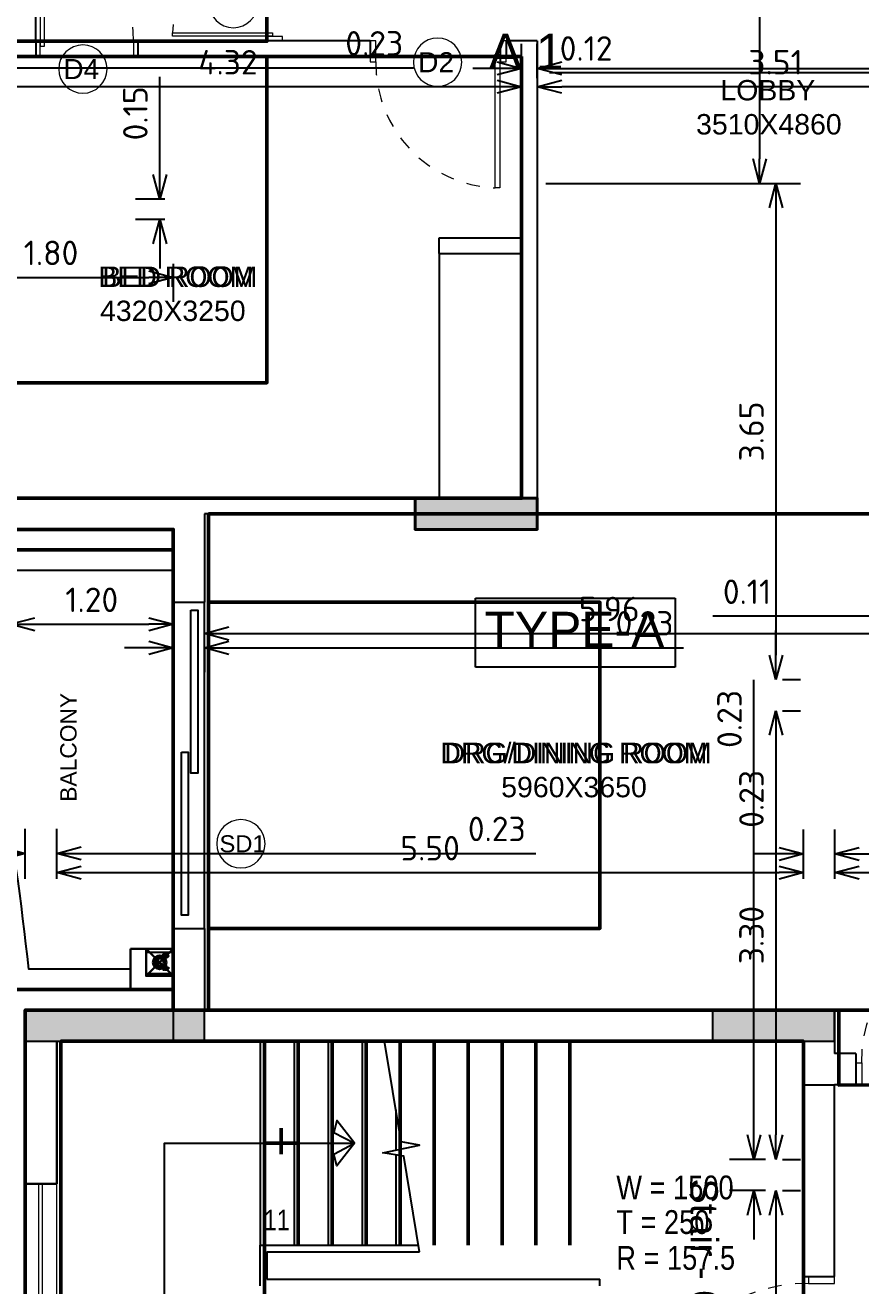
# Model space of a CAD drawing. Header units: inches. Extents: x 0 to 429, y 0 to 146.
# Drawn here: x 188.79 to 194.94, y 114.33 to 123.6 of the extents above; entities that cross this region are included whole.
import ezdxf
from ezdxf.enums import TextEntityAlignment as Align

# ---------------------------------------------------------------- set-up
doc = ezdxf.new("R2010")
doc.units = ezdxf.units.IN
doc.header["$MEASUREMENT"] = 0
doc.linetypes.add('Xr-4BHK-A-B-Ground-Sub$0$HIDDEN', pattern=[0.375, 0.25, -0.125])
doc.layers.get('DEFPOINTS').update_dxf_attribs({"lineweight": 18})
for name, color, linetype, lineweight in [('FLOOR-GROUND', 7, 'Continuous', 50), ('XR-4BHK-A-B-GROUND-SUB$0$CUTOUT', 6, 'Continuous', 30), ('XR-4BHK-A-B-GROUND-SUB$0$DOOR', 34, 'Continuous', 20), ('XR-4BHK-A-B-GROUND-SUB$0$PIPE', 30, 'Continuous', 30), ('XR-4BHK-A-B-GROUND-SUB$0$TOWER-COL', 1, 'Continuous', 40), ('XR-4BHK-A-B-GROUND-SUB$0$TOWER-COL-HATCH', 9, 'Continuous', 5), ('XR-4BHK-A-B-GROUND-SUB$0$WALL', 7, 'Continuous', 30), ('XR-4BHK-A-B-GROUND-SUB$0$WIN', 4, 'Continuous', 9), ('XR-4BHK-A-B-GROUND-SUB$0$WINDOW', 4, 'Continuous', 15)]:
    doc.layers.add(name, color=color, linetype=linetype, lineweight=lineweight)
doc.layers.add('XR-4BHK-A-B-GROUND-SUB$0$ELE', color=4, linetype='Continuous')
doc.layers.add('XR-4BHK-A-B-GROUND-SUB$0$STROM WATER', color=7, linetype='Continuous', lineweight=25, true_color=0x00001a)
doc.styles.add('Sanvi Common', font='isocpeur.ttf')
doc.styles.get("Standard").update_dxf_attribs({"font": 'arial.ttf'})
doc.styles.add('Xr-4BHK-A-B-Ground-Sub$0$$0$DIM', font='arial.ttf', dxfattribs={"height": 4})
doc.styles.add('Xr-4BHK-A-B-Ground-Sub$0$$1$Standard', font='arial.ttf')
doc.styles.add('Xr-4BHK-A-B-Ground-Sub$0$DIM', font='arial.ttf')
doc.styles.add('Xr-4BHK-A-B-Ground-Sub$0$Standard', font='ARIALN.TTF')
doc.dimstyles.new('Sanvi Common', dxfattribs={"dimtxt": 0.18, "dimasz": 0.18, "dimexe": 0.18, "dimexo": 0.0625, "dimgap": 0.09, "dimtad": 1, "dimzin": 0, "dimdsep": 46, "dimtxsty": 'Sanvi Common', "dimblk": 'OPEN30', "dimcen": 0.09, "dimclrd": 68, "dimclre": 68, "dimclrt": 40, "dimadec": 0, "dimazin": 0, "dimtfac": 1, "dimtofl": 0, "dimtmove": 0, "dimatfit": 3, "dimldrblk": 'OPEN30', "dimfxl": 1, "dimtolj": 1, "dimtzin": 0, "dimarcsym": 0})

# ---------------------------------------------------------------- blocks, each defined once
blk = doc.blocks.new('Xr-4BHK-A-B-Ground-Sub$0$d-750')
at = {"layer": 'XR-4BHK-A-B-GROUND-SUB$0$DOOR'}
for p, q in [((0, 718.7), (0, 750)), ((0, 750), (115, 750)), ((115, 750), (115, 718.7)), ((115, 718.7), (0, 718.7)), ((0, 0), (0, 31.2)), ((0, 31.2), (115, 31.2)), ((115, 31.2), (115, 0)), ((115, 0), (0, 0))]:
    blk.add_line(p, q, dxfattribs=at)
blk.add_lwpolyline([(73.9, 34.2), (811.3, 34.2), (811.3, 59.2), (73.9, 59.2)], close=True, dxfattribs=at)
at = {"layer": 'XR-4BHK-A-B-GROUND-SUB$0$DOOR', "color": 8, "linetype": 'Xr-4BHK-A-B-Ground-Sub$0$HIDDEN', "extrusion": (0, 0, -1)}
blk.add_ellipse((125, 31.2), major_axis=(218.4, 652.1), ratio=0.99874, start_param=-0.33813, end_param=1.207251, dxfattribs=at)
blk = doc.blocks.new('Xr-4BHK-A-B-Ground-Sub$0$RWP')
at = {"layer": 'XR-4BHK-A-B-GROUND-SUB$0$CUTOUT'}
for p, q in [((0, 200), (200, 0)), ((200, 200), (0, 0))]:
    blk.add_line(p, q, dxfattribs=at)
blk.add_lwpolyline([(0, 0), (200, 0), (200, 200), (0, 200)], close=True, dxfattribs=at)
at = {"layer": 'XR-4BHK-A-B-GROUND-SUB$0$ELE'}
for p, q in [((0, 200), (0, 0)), ((25, 200), (25, 0))]:
    blk.add_line(p, q, dxfattribs=at)
at = {"layer": 'XR-4BHK-A-B-GROUND-SUB$0$PIPE'}
blk.add_circle((100, 100), 50, dxfattribs=at)
at = {"layer": 'XR-4BHK-A-B-GROUND-SUB$0$WALL'}
for p, q in [((0, 315), (300.3, 315)), ((0, 200), (0, 315)), ((300.3, 0), (300.3, 315)), ((0, 200), (185.3, 200)), ((185.3, 0), (185.3, 200))]:
    blk.add_line(p, q, dxfattribs=at)
blk = doc.blocks.new('Xr-4BHK-A-B-Ground-Sub$0$core typ')
at = {"layer": 'XR-4BHK-A-B-GROUND-SUB$0$WALL'}
for p, q in [((-16167.5, 8800.2), (-16167.5, 7750.3)), ((-16167.5, 7750.3), (-16399.6, 7750.3))]:
    blk.add_line(p, q, dxfattribs=at)
at = {"layer": 'XR-4BHK-A-B-GROUND-SUB$0$WIN'}
for p, q in [((-16302.5, 7750.3), (-16302.5, 6550.3)), ((-16272.5, 6550.3), (-16272.5, 7750.3))]:
    blk.add_line(p, q, dxfattribs=at)
at = {"layer": 'XR-4BHK-A-B-GROUND-SUB$0$WINDOW'}
blk.add_line((-16167.5, 6550.3), (-16167.5, 7750.3), dxfattribs=at)
blk = doc.blocks.new('Xr-4BHK-A-B-Ground-Sub$0$REV.CO.')
at = {"layer": 'XR-4BHK-A-B-GROUND-SUB$0$TOWER-COL-HATCH'}
blk.add_hatch(color=256, dxfattribs=at).paths.add_polyline_path([(452291.1, 9980.2), (451391.1, 9980.2), (451391.1, 9750.2), (452291.1, 9750.2)])
at = {"layer": 'XR-4BHK-A-B-GROUND-SUB$0$TOWER-COL'}
blk.add_lwpolyline([(451391.1, 9980.2), (451391.1, 9750.2), (452291.1, 9750.2), (452291.1, 9980.2)], close=True, dxfattribs=at)
blk = doc.blocks.new('Xr-4BHK-A-B-Ground-Sub$0$$0$DOOR NO')
at = {"lineweight": 0}
blk.add_circle((0, 0), 10, dxfattribs=at)
at = {"style": 'Xr-4BHK-A-B-Ground-Sub$0$$0$DIM'}
blk.add_attdef('X1', text='', height=9, dxfattribs=at).set_placement((0, 0), align=Align.MIDDLE_CENTER)
blk = doc.blocks.new('_Open30')
at = {"color": 0, "linetype": 'ByBlock', "lineweight": -2}
for p, q in [((-1, 0.268), (0, 0)), ((0, 0), (-1, -0.268)), ((0, 0), (-1, 0))]:
    blk.add_line(p, q, dxfattribs=at)
blk = doc.blocks.new('*D121')
at = {"color": 68, "lineweight": -2, "transparency": 16777216}
for p, q in [((194.2415, 127.2967), (194.0178, 127.2967)), ((194.1978, 127.1167), (194.1978, 122.6167)), ((192.6228, 122.4367), (194.3778, 122.4367))]:
    blk.add_line(p, q, dxfattribs=at)
at = {"layer": 'DEFPOINTS', "color": 0, "transparency": 16777216}
for p in [(194.304, 127.2967), (192.5603, 122.4367), (194.1978, 122.4367)]:
    blk.add_point(p, dxfattribs=at)
at = {"color": 68, "lineweight": -2, "transparency": 16777216, "xscale": 0.18, "yscale": 0.18, "zscale": 0.18}
for p, rotation in [((194.1978, 127.2967), 90), ((194.1978, 122.4367), 270)]:
    blk.add_blockref('_Open30', p, dxfattribs=dict(at, rotation=rotation))
at = {"color": 40, "transparency": 16777216, "insert": (194.0178, 124.5781), "char_height": 0.18, "attachment_point": 5, "rotation": 90, "style": 'Sanvi Common'}
blk.add_mtext('\\A1;4.86', dxfattribs=at)
blk = doc.blocks.new('*D122')
at = {"color": 68, "lineweight": -2, "transparency": 16777216}
for p, q in [((192.6228, 122.4367), (194.4975, 122.4367)), ((194.3175, 122.2567), (194.3175, 118.9667)), ((194.3665, 118.7867), (194.4975, 118.7867))]:
    blk.add_line(p, q, dxfattribs=at)
at = {"layer": 'DEFPOINTS', "color": 0, "transparency": 16777216}
for p in [(192.5603, 122.4367), (194.304, 118.7867), (194.3175, 118.7867)]:
    blk.add_point(p, dxfattribs=at)
at = {"color": 68, "lineweight": -2, "transparency": 16777216, "xscale": 0.18, "yscale": 0.18, "zscale": 0.18}
for p, rotation in [((194.3175, 122.4367), 90), ((194.3175, 118.7867), 270)]:
    blk.add_blockref('_Open30', p, dxfattribs=dict(at, rotation=rotation))
at = {"color": 40, "transparency": 16777216, "insert": (194.1375, 120.6117), "char_height": 0.18, "attachment_point": 5, "rotation": 90, "style": 'Sanvi Common'}
blk.add_mtext('\\A1;3.65', dxfattribs=at)
blk = doc.blocks.new('*D123')
at = {"color": 68, "lineweight": -2, "transparency": 16777216}
for p, q in [((194.3175, 118.9667), (194.3175, 119.1467)), ((194.3665, 118.7867), (194.4975, 118.7867)), ((194.3665, 118.5567), (194.4975, 118.5567)), ((194.3175, 118.3767), (194.3175, 117.6207))]:
    blk.add_line(p, q, dxfattribs=at)
at = {"layer": 'DEFPOINTS', "color": 0, "transparency": 16777216}
for p in [(194.304, 118.7867), (194.304, 118.5567), (194.3175, 118.5567)]:
    blk.add_point(p, dxfattribs=at)
at = {"color": 68, "lineweight": -2, "transparency": 16777216, "xscale": 0.18, "yscale": 0.18, "zscale": 0.18}
for p, rotation in [((194.3175, 118.7867), 270), ((194.3175, 118.5567), 90)]:
    blk.add_blockref('_Open30', p, dxfattribs=dict(at, rotation=rotation))
at = {"color": 40, "transparency": 16777216, "insert": (194.1375, 117.9087), "char_height": 0.18, "attachment_point": 5, "rotation": 90, "style": 'Sanvi Common'}
blk.add_mtext('\\A1;0.23', dxfattribs=at)
blk = doc.blocks.new('*D124')
at = {"color": 68, "lineweight": -2, "transparency": 16777216}
for p, q in [((194.3665, 118.5567), (194.4975, 118.5567)), ((194.3175, 118.3767), (194.3175, 115.4365)), ((194.3665, 115.2565), (194.4975, 115.2565))]:
    blk.add_line(p, q, dxfattribs=at)
at = {"layer": 'DEFPOINTS', "color": 0, "transparency": 16777216}
for p in [(194.304, 118.5567), (194.304, 115.2565), (194.3175, 115.2565)]:
    blk.add_point(p, dxfattribs=at)
at = {"color": 68, "lineweight": -2, "transparency": 16777216, "xscale": 0.18, "yscale": 0.18, "zscale": 0.18}
for p, rotation in [((194.3175, 118.5567), 90), ((194.3175, 115.2565), 270)]:
    blk.add_blockref('_Open30', p, dxfattribs=dict(at, rotation=rotation))
at = {"color": 40, "transparency": 16777216, "insert": (194.1375, 116.9066), "char_height": 0.18, "attachment_point": 5, "rotation": 90, "style": 'Sanvi Common'}
blk.add_mtext('\\A1;3.30', dxfattribs=at)
blk = doc.blocks.new('*D125')
at = {"color": 68, "lineweight": -2, "transparency": 16777216}
for p, q in [((194.1555, 115.4365), (194.1555, 118.7845)), ((194.2415, 115.2565), (193.9755, 115.2565)), ((194.2415, 115.0265), (193.9755, 115.0265)), ((194.1555, 114.8465), (194.1555, 114.6665))]:
    blk.add_line(p, q, dxfattribs=at)
at = {"layer": 'DEFPOINTS', "color": 0, "transparency": 16777216}
for p in [(194.304, 115.2565), (194.1555, 115.0265), (194.304, 115.0265)]:
    blk.add_point(p, dxfattribs=at)
at = {"color": 68, "lineweight": -2, "transparency": 16777216, "xscale": 0.18, "yscale": 0.18, "zscale": 0.18}
for p, rotation in [((194.1555, 115.2565), 270), ((194.1555, 115.0265), 90)]:
    blk.add_blockref('_Open30', p, dxfattribs=dict(at, rotation=rotation))
at = {"color": 40, "transparency": 16777216, "insert": (193.9755, 118.4965), "char_height": 0.18, "attachment_point": 5, "rotation": 90, "style": 'Sanvi Common'}
blk.add_mtext('\\A1;0.23', dxfattribs=at)
blk = doc.blocks.new('*D126')
at = {"color": 68, "lineweight": -2, "transparency": 16777216}
for p, q in [((194.3665, 115.0265), (194.4975, 115.0265)), ((194.3175, 114.8465), (194.3175, 111.5565)), ((192.6227, 111.3765), (194.4975, 111.3765))]:
    blk.add_line(p, q, dxfattribs=at)
at = {"layer": 'DEFPOINTS', "color": 0, "transparency": 16777216}
for p in [(194.304, 115.0265), (192.5602, 111.3765), (194.3175, 111.3765)]:
    blk.add_point(p, dxfattribs=at)
at = {"color": 68, "lineweight": -2, "transparency": 16777216, "xscale": 0.18, "yscale": 0.18, "zscale": 0.18}
for p, rotation in [((194.3175, 115.0265), 90), ((194.3175, 111.3765), 270)]:
    blk.add_blockref('_Open30', p, dxfattribs=dict(at, rotation=rotation))
at = {"color": 40, "transparency": 16777216, "insert": (194.1375, 113.2015), "char_height": 0.18, "attachment_point": 5, "rotation": 90, "style": 'Sanvi Common'}
blk.add_mtext('\\A1;3.65', dxfattribs=at)
blk = doc.blocks.new('*D140')
at = {"color": 68, "lineweight": -2, "transparency": 16777216}
for p, q in [((188.7903, 117.3208), (188.7903, 117.6876)), ((189.0223, 117.3208), (189.0223, 117.6876)), ((188.6103, 117.5076), (188.4303, 117.5076)), ((189.2023, 117.5076), (192.5503, 117.5076))]:
    blk.add_line(p, q, dxfattribs=at)
at = {"layer": 'DEFPOINTS', "color": 0, "transparency": 16777216}
for p in [(189.0223, 117.5076), (188.7903, 117.2583), (189.0223, 117.2583)]:
    blk.add_point(p, dxfattribs=at)
at = {"color": 68, "lineweight": -2, "transparency": 16777216, "xscale": 0.18, "yscale": 0.18, "zscale": 0.18}
blk.add_blockref('_Open30', (188.7903, 117.5076), dxfattribs=at)
at = {"color": 68, "lineweight": -2, "transparency": 16777216, "xscale": 0.18, "yscale": 0.18, "zscale": 0.18, "rotation": 180}
blk.add_blockref('_Open30', (189.0223, 117.5076), dxfattribs=at)
at = {"color": 40, "transparency": 16777216, "insert": (192.2623, 117.6876), "char_height": 0.18, "attachment_point": 5, "style": 'Sanvi Common'}
blk.add_mtext('\\A1;0.23', dxfattribs=at)
blk = doc.blocks.new('*D141')
at = {"color": 68, "lineweight": -2, "transparency": 16777216}
for p, q in [((189.0223, 117.3208), (189.0223, 117.5459)), ((194.5203, 117.3208), (194.5203, 117.5459)), ((189.2023, 117.3659), (194.3403, 117.3659))]:
    blk.add_line(p, q, dxfattribs=at)
at = {"layer": 'DEFPOINTS', "color": 0, "transparency": 16777216}
for p in [(194.5203, 117.3659), (189.0223, 117.2583), (194.5203, 117.2583)]:
    blk.add_point(p, dxfattribs=at)
at = {"color": 68, "lineweight": -2, "transparency": 16777216, "xscale": 0.18, "yscale": 0.18, "zscale": 0.18, "rotation": 180}
blk.add_blockref('_Open30', (189.0223, 117.3659), dxfattribs=at)
at = {"color": 68, "lineweight": -2, "transparency": 16777216, "xscale": 0.18, "yscale": 0.18, "zscale": 0.18}
blk.add_blockref('_Open30', (194.5203, 117.3659), dxfattribs=at)
at = {"color": 40, "transparency": 16777216, "insert": (191.7713, 117.5459), "char_height": 0.18, "attachment_point": 5, "style": 'Sanvi Common'}
blk.add_mtext('\\A1;5.50', dxfattribs=at)
blk = doc.blocks.new('*D142')
at = {"color": 68, "lineweight": -2, "transparency": 16777216}
for p, q in [((194.5203, 117.3208), (194.5203, 117.6838)), ((194.7503, 117.3208), (194.7503, 117.6838)), ((194.3403, 117.5038), (194.1603, 117.5038)), ((194.9303, 117.5038), (198.2783, 117.5038))]:
    blk.add_line(p, q, dxfattribs=at)
at = {"layer": 'DEFPOINTS', "color": 0, "transparency": 16777216}
for p in [(194.7503, 117.5038), (194.5203, 117.2583), (194.7503, 117.2583)]:
    blk.add_point(p, dxfattribs=at)
at = {"color": 68, "lineweight": -2, "transparency": 16777216, "xscale": 0.18, "yscale": 0.18, "zscale": 0.18}
blk.add_blockref('_Open30', (194.5203, 117.5038), dxfattribs=at)
at = {"color": 68, "lineweight": -2, "transparency": 16777216, "xscale": 0.18, "yscale": 0.18, "zscale": 0.18, "rotation": 180}
blk.add_blockref('_Open30', (194.7503, 117.5038), dxfattribs=at)
at = {"color": 40, "transparency": 16777216, "insert": (197.9903, 117.6838), "char_height": 0.18, "attachment_point": 5, "style": 'Sanvi Common'}
blk.add_mtext('\\A1;0.23', dxfattribs=at)
blk = doc.blocks.new('*D143')
at = {"color": 68, "lineweight": -2, "transparency": 16777216}
for p, q in [((194.7503, 117.3208), (194.7503, 117.5459)), ((211.9703, 117.2967), (211.9703, 117.5459)), ((194.9303, 117.3659), (211.7903, 117.3659))]:
    blk.add_line(p, q, dxfattribs=at)
at = {"layer": 'DEFPOINTS', "color": 0, "transparency": 16777216}
for p in [(211.9703, 117.3659), (194.7503, 117.2583), (211.9703, 117.2342)]:
    blk.add_point(p, dxfattribs=at)
at = {"color": 68, "lineweight": -2, "transparency": 16777216, "xscale": 0.18, "yscale": 0.18, "zscale": 0.18, "rotation": 180}
blk.add_blockref('_Open30', (194.7503, 117.3659), dxfattribs=at)
at = {"color": 68, "lineweight": -2, "transparency": 16777216, "xscale": 0.18, "yscale": 0.18, "zscale": 0.18}
blk.add_blockref('_Open30', (211.9703, 117.3659), dxfattribs=at)
at = {"color": 40, "transparency": 16777216, "insert": (203.3603, 117.5459), "char_height": 0.18, "attachment_point": 5, "style": 'Sanvi Common'}
blk.add_mtext('\\A1;17.22', dxfattribs=at)
blk = doc.blocks.new('*D171')
at = {"color": 68, "lineweight": -2, "transparency": 16777216}
for p, q in [((196.0703, 123.3317), (196.0703, 123.0696)), ((196.1853, 123.3317), (196.1853, 123.0696)), ((195.8903, 123.2496), (192.6503, 123.2496)), ((196.3653, 123.2496), (196.5453, 123.2496))]:
    blk.add_line(p, q, dxfattribs=at)
at = {"layer": 'DEFPOINTS', "color": 0, "transparency": 16777216}
for p in [(196.0703, 123.3942), (196.1853, 123.3942), (196.0703, 123.2496)]:
    blk.add_point(p, dxfattribs=at)
at = {"color": 68, "lineweight": -2, "transparency": 16777216, "xscale": 0.18, "yscale": 0.18, "zscale": 0.18}
blk.add_blockref('_Open30', (196.0703, 123.2496), dxfattribs=at)
at = {"color": 68, "lineweight": -2, "transparency": 16777216, "xscale": 0.18, "yscale": 0.18, "zscale": 0.18, "rotation": 180}
blk.add_blockref('_Open30', (196.1853, 123.2496), dxfattribs=at)
at = {"color": 40, "transparency": 16777216, "insert": (192.9203, 123.4296), "char_height": 0.18, "attachment_point": 5, "style": 'Sanvi Common'}
blk.add_mtext('\\A1;0.12', dxfattribs=at)
blk = doc.blocks.new('*D172')
at = {"color": 68, "lineweight": -2, "transparency": 16777216}
for p, q in [((192.5603, 123.2108), (192.5603, 123.3283)), ((196.0703, 123.3317), (196.0703, 122.9683)), ((195.8903, 123.1483), (192.7403, 123.1483))]:
    blk.add_line(p, q, dxfattribs=at)
at = {"layer": 'DEFPOINTS', "color": 0, "transparency": 16777216}
for p in [(196.0703, 123.3942), (192.5603, 123.1483), (192.5603, 123.1483)]:
    blk.add_point(p, dxfattribs=at)
at = {"color": 68, "lineweight": -2, "transparency": 16777216, "xscale": 0.18, "yscale": 0.18, "zscale": 0.18, "rotation": 180}
blk.add_blockref('_Open30', (192.5603, 123.1483), dxfattribs=at)
at = {"color": 68, "lineweight": -2, "transparency": 16777216, "xscale": 0.18, "yscale": 0.18, "zscale": 0.18}
blk.add_blockref('_Open30', (196.0703, 123.1483), dxfattribs=at)
at = {"color": 40, "transparency": 16777216, "insert": (194.3153, 123.3283), "char_height": 0.18, "attachment_point": 5, "style": 'Sanvi Common'}
blk.add_mtext('\\A1;3.51', dxfattribs=at)
blk = doc.blocks.new('*D173')
at = {"color": 68, "lineweight": -2, "transparency": 16777216}
for p, q in [((192.4453, 123.2108), (192.4453, 123.4629)), ((192.5603, 123.2108), (192.5603, 123.4629)), ((192.2653, 123.2829), (192.0853, 123.2829)), ((192.7403, 123.2829), (195.9803, 123.2829))]:
    blk.add_line(p, q, dxfattribs=at)
at = {"layer": 'DEFPOINTS', "color": 0, "transparency": 16777216}
for p in [(192.4453, 123.2829), (192.4453, 123.1483), (192.5603, 123.1483)]:
    blk.add_point(p, dxfattribs=at)
at = {"color": 68, "lineweight": -2, "transparency": 16777216, "xscale": 0.18, "yscale": 0.18, "zscale": 0.18}
blk.add_blockref('_Open30', (192.4453, 123.2829), dxfattribs=at)
at = {"color": 68, "lineweight": -2, "transparency": 16777216, "xscale": 0.18, "yscale": 0.18, "zscale": 0.18, "rotation": 180}
blk.add_blockref('_Open30', (192.5603, 123.2829), dxfattribs=at)
at = {"color": 40, "transparency": 16777216, "insert": (195.7103, 123.4629), "char_height": 0.18, "attachment_point": 5, "style": 'Sanvi Common'}
blk.add_mtext('\\A1;0.12', dxfattribs=at)
blk = doc.blocks.new('*D174')
at = {"color": 68, "lineweight": -2, "transparency": 16777216}
for p, q in [((188.1203, 123.2065), (188.1203, 123.3283)), ((192.4453, 123.2108), (192.4453, 123.3283)), ((192.2653, 123.1483), (188.3003, 123.1483))]:
    blk.add_line(p, q, dxfattribs=at)
at = {"layer": 'DEFPOINTS', "color": 0, "transparency": 16777216}
for p in [(188.1203, 123.1483), (188.1203, 123.144), (192.4453, 123.1483)]:
    blk.add_point(p, dxfattribs=at)
at = {"color": 68, "lineweight": -2, "transparency": 16777216, "xscale": 0.18, "yscale": 0.18, "zscale": 0.18, "rotation": 180}
blk.add_blockref('_Open30', (188.1203, 123.1483), dxfattribs=at)
at = {"color": 68, "lineweight": -2, "transparency": 16777216, "xscale": 0.18, "yscale": 0.18, "zscale": 0.18}
blk.add_blockref('_Open30', (192.4453, 123.1483), dxfattribs=at)
at = {"color": 40, "transparency": 16777216, "insert": (190.2828, 123.3283), "char_height": 0.18, "attachment_point": 5, "style": 'Sanvi Common'}
blk.add_mtext('\\A1;4.32', dxfattribs=at)
blk = doc.blocks.new('*D175')
at = {"color": 68, "lineweight": -2, "transparency": 16777216}
for p, q in [((187.8903, 123.2065), (187.8903, 123.4674)), ((188.1203, 123.2065), (188.1203, 123.4674)), ((187.7103, 123.2874), (187.5303, 123.2874)), ((188.3003, 123.2874), (191.6483, 123.2874))]:
    blk.add_line(p, q, dxfattribs=at)
at = {"layer": 'DEFPOINTS', "color": 0, "transparency": 16777216}
for p in [(187.8903, 123.2874), (187.8903, 123.144), (188.1203, 123.144)]:
    blk.add_point(p, dxfattribs=at)
at = {"color": 68, "lineweight": -2, "transparency": 16777216, "xscale": 0.18, "yscale": 0.18, "zscale": 0.18}
blk.add_blockref('_Open30', (187.8903, 123.2874), dxfattribs=at)
at = {"color": 68, "lineweight": -2, "transparency": 16777216, "xscale": 0.18, "yscale": 0.18, "zscale": 0.18, "rotation": 180}
blk.add_blockref('_Open30', (188.1203, 123.2874), dxfattribs=at)
at = {"color": 40, "transparency": 16777216, "insert": (191.3603, 123.4674), "char_height": 0.18, "attachment_point": 5, "style": 'Sanvi Common'}
blk.add_mtext('\\A1;0.23', dxfattribs=at)
blk = doc.blocks.new('*D176')
at = {"color": 68, "lineweight": -2, "transparency": 16777216}
for p, q in [((189.7003, 119.0202), (189.5203, 119.0202)), ((189.8803, 119.0242), (189.8803, 118.8402)), ((190.1103, 119.0242), (190.1103, 118.8402)), ((190.2903, 119.0202), (193.6383, 119.0202))]:
    blk.add_line(p, q, dxfattribs=at)
at = {"layer": 'DEFPOINTS', "color": 0, "transparency": 16777216}
for p in [(189.8803, 119.0867), (190.1103, 119.0867), (190.1103, 119.0202)]:
    blk.add_point(p, dxfattribs=at)
at = {"color": 68, "lineweight": -2, "transparency": 16777216, "xscale": 0.18, "yscale": 0.18, "zscale": 0.18}
blk.add_blockref('_Open30', (189.8803, 119.0202), dxfattribs=at)
at = {"color": 68, "lineweight": -2, "transparency": 16777216, "xscale": 0.18, "yscale": 0.18, "zscale": 0.18, "rotation": 180}
blk.add_blockref('_Open30', (190.1103, 119.0202), dxfattribs=at)
at = {"color": 40, "transparency": 16777216, "insert": (193.3503, 119.2002), "char_height": 0.18, "attachment_point": 5, "style": 'Sanvi Common'}
blk.add_mtext('\\A1;0.23', dxfattribs=at)
blk = doc.blocks.new('*D177')
at = {"color": 68, "lineweight": -2, "transparency": 16777216}
for p, q in [((190.1103, 119.1492), (190.1103, 119.3057)), ((196.0703, 119.1882), (196.0703, 119.3057)), ((190.2903, 119.1257), (195.8903, 119.1257))]:
    blk.add_line(p, q, dxfattribs=at)
at = {"layer": 'DEFPOINTS', "color": 0, "transparency": 16777216}
for p in [(190.1103, 119.0867), (196.0703, 119.1257), (196.0703, 119.1257)]:
    blk.add_point(p, dxfattribs=at)
at = {"color": 68, "lineweight": -2, "transparency": 16777216, "xscale": 0.18, "yscale": 0.18, "zscale": 0.18, "rotation": 180}
blk.add_blockref('_Open30', (190.1103, 119.1257), dxfattribs=at)
at = {"color": 68, "lineweight": -2, "transparency": 16777216, "xscale": 0.18, "yscale": 0.18, "zscale": 0.18}
blk.add_blockref('_Open30', (196.0703, 119.1257), dxfattribs=at)
at = {"color": 40, "transparency": 16777216, "insert": (193.0903, 119.3057), "char_height": 0.18, "attachment_point": 5, "style": 'Sanvi Common'}
blk.add_mtext('\\A1;5.96', dxfattribs=at)
blk = doc.blocks.new('*D21')
at = {"color": 68, "lineweight": -2, "transparency": 16777216}
for p, q in [((197.1652, 119.3842), (197.1652, 119.0727)), ((197.2802, 119.3842), (197.2802, 119.0727)), ((196.9852, 119.2527), (193.8532, 119.2527)), ((197.4602, 119.2527), (197.6402, 119.2527))]:
    blk.add_line(p, q, dxfattribs=at)
at = {"layer": 'DEFPOINTS', "color": 0, "transparency": 16777216}
for p in [(197.1652, 119.4467), (197.2802, 119.4467), (197.2802, 119.2527)]:
    blk.add_point(p, dxfattribs=at)
at = {"color": 68, "lineweight": -2, "transparency": 16777216, "xscale": 0.18, "yscale": 0.18, "zscale": 0.18}
blk.add_blockref('_Open30', (197.1652, 119.2527), dxfattribs=at)
at = {"color": 68, "lineweight": -2, "transparency": 16777216, "xscale": 0.18, "yscale": 0.18, "zscale": 0.18, "rotation": 180}
blk.add_blockref('_Open30', (197.2802, 119.2527), dxfattribs=at)
at = {"color": 40, "transparency": 16777216, "insert": (194.1052, 119.4327), "char_height": 0.18, "attachment_point": 5, "style": 'Sanvi Common'}
blk.add_mtext('\\A1;0.11', dxfattribs=at)
blk = doc.blocks.new('*D63')
at = {"color": 68, "lineweight": -2, "transparency": 16777216}
for p, q in [((188.0803, 122.1094), (188.0803, 121.5656)), ((189.8803, 121.8453), (189.8803, 121.5656)), ((188.2603, 121.7456), (189.7003, 121.7456))]:
    blk.add_line(p, q, dxfattribs=at)
at = {"layer": 'DEFPOINTS', "color": 0, "transparency": 16777216}
for p in [(188.0803, 122.1719), (189.8803, 121.9078), (189.8803, 121.7456)]:
    blk.add_point(p, dxfattribs=at)
at = {"color": 68, "lineweight": -2, "transparency": 16777216, "xscale": 0.18, "yscale": 0.18, "zscale": 0.18, "rotation": 180}
blk.add_blockref('_Open30', (188.0803, 121.7456), dxfattribs=at)
at = {"color": 68, "lineweight": -2, "transparency": 16777216, "xscale": 0.18, "yscale": 0.18, "zscale": 0.18}
blk.add_blockref('_Open30', (189.8803, 121.7456), dxfattribs=at)
at = {"color": 40, "transparency": 16777216, "insert": (188.9803, 121.9256), "char_height": 0.18, "attachment_point": 5, "style": 'Sanvi Common'}
blk.add_mtext('\\A1;1.80', dxfattribs=at)
blk = doc.blocks.new('*D64')
at = {"color": 68, "lineweight": -2, "transparency": 16777216}
for p, q in [((189.7812, 122.5019), (189.7812, 123.2219)), ((189.8178, 122.3219), (189.6012, 122.3219)), ((189.8178, 122.1719), (189.6012, 122.1719)), ((189.7812, 121.9919), (189.7812, 121.8119))]:
    blk.add_line(p, q, dxfattribs=at)
at = {"layer": 'DEFPOINTS', "color": 0, "transparency": 16777216}
for p in [(189.7812, 122.3219), (189.8803, 122.3219), (189.8803, 122.1719)]:
    blk.add_point(p, dxfattribs=at)
at = {"color": 68, "lineweight": -2, "transparency": 16777216, "xscale": 0.18, "yscale": 0.18, "zscale": 0.18}
for p, rotation in [((189.7812, 122.3219), 270), ((189.7812, 122.1719), 90)]:
    blk.add_blockref('_Open30', p, dxfattribs=dict(at, rotation=rotation))
at = {"color": 40, "transparency": 16777216, "insert": (189.6012, 122.9519), "char_height": 0.18, "attachment_point": 5, "rotation": 90, "style": 'Sanvi Common'}
blk.add_mtext('\\A1;0.15', dxfattribs=at)
blk = doc.blocks.new('*D65')
at = {"color": 68, "lineweight": -2, "transparency": 16777216}
for p, q in [((188.6801, 118.9994), (188.6801, 119.3733)), ((189.8803, 118.9994), (189.8803, 119.3733)), ((188.8601, 119.1933), (189.7003, 119.1933))]:
    blk.add_line(p, q, dxfattribs=at)
at = {"layer": 'DEFPOINTS', "color": 0, "transparency": 16777216}
for p in [(189.8803, 119.1933), (188.6801, 118.9369), (189.8803, 118.9369)]:
    blk.add_point(p, dxfattribs=at)
at = {"color": 68, "lineweight": -2, "transparency": 16777216, "xscale": 0.18, "yscale": 0.18, "zscale": 0.18, "rotation": 180}
blk.add_blockref('_Open30', (188.6801, 119.1933), dxfattribs=at)
at = {"color": 68, "lineweight": -2, "transparency": 16777216, "xscale": 0.18, "yscale": 0.18, "zscale": 0.18}
blk.add_blockref('_Open30', (189.8803, 119.1933), dxfattribs=at)
at = {"color": 40, "transparency": 16777216, "insert": (189.2802, 119.3733), "char_height": 0.18, "attachment_point": 5, "style": 'Sanvi Common'}
blk.add_mtext('\\A1;1.20', dxfattribs=at)
blk = doc.blocks.new('Xr-4BHK-A-B-Ground-Sub$0$CI50')
at = {"ltscale": 100}
for p, q in [((-53.2, 2), (-53.2, 13.5)), ((-48.3, 35), (-48.3, 13.5)), ((-48.3, 2), (-48.3, -2)), ((-40.3, 35), (-40.3, 13.5)), ((-40.3, 2), (-40.3, -2)), ((-35.4, 2), (-35.4, 13.5)), ((35.4, 2), (35.4, 13.5)), ((40.3, 35), (40.3, 13.5)), ((40.3, 2), (40.3, -2)), ((48.3, 35), (48.3, 13.5)), ((48.3, 2), (48.3, -2)), ((53.2, 2), (53.2, 13.5)), ((-53.2, -13.5), (-53.2, -2)), ((-48.3, -13.5), (-48.3, -30.6)), ((-48.3, -14.8), (-48.3, -30.6)), ((-40.3, -30.6), (-48.3, -30.6)), ((-40.3, -13.5), (-40.3, -30.6)), ((-40.3, -14.8), (-40.3, -30.6)), ((-35.4, -13.5), (-35.4, -2)), ((35.4, -13.5), (35.4, -2)), ((40.3, -13.5), (40.3, -30.6)), ((40.3, -14.8), (40.3, -30.6)), ((40.3, -30.6), (48.3, -30.6)), ((48.3, -13.5), (48.3, -30.6)), ((48.3, -14.8), (48.3, -30.6)), ((53.2, -13.5), (53.2, -2))]:
    blk.add_line(p, q, dxfattribs=at)
for points in [[(-57.9, 2), (-30.9, 2), (-30.9, 13.5), (-57.9, 13.5)], [(57.9, 2), (30.9, 2), (30.9, 13.5), (57.9, 13.5)], [(-57.9, -13.5), (-30.9, -13.5), (-30.9, -2), (-57.9, -2)], [(57.9, -13.5), (30.9, -13.5), (30.9, -2), (57.9, -2)]]:
    blk.add_lwpolyline(points, close=True, dxfattribs=at)
for radius in [35, 25]:
    blk.add_circle((0, 35), radius, dxfattribs=at)
for centre, radius, start, end in [((0, 35), 48.3, 0, 180), ((0, 35), 40.3, 360, 180), ((6.9, 47.5), 14.3, 119.0199, 240.9801), ((-6.9, 22.5), 14.3, 299.0199, 60.9801)]:
    blk.add_arc(centre, radius, start, end, dxfattribs=at)
blk = doc.blocks.new('Xr-4BHK-A-B-Ground-Sub$0$A$C2521575D')
at = {"layer": 'XR-4BHK-A-B-GROUND-SUB$0$STROM WATER', "rotation": 90}
blk.add_blockref('Xr-4BHK-A-B-Ground-Sub$0$CI50', (3092, 18417.6), dxfattribs=at)

msp = doc.modelspace()

# ---------------------------------------------------------------- hatches: boundary and pattern name
for points in [[(188.7903, 116.3554), (188.7903, 116.1254), (190.1103, 116.1254), (190.1103, 116.3554)], [(193.8494, 116.3554), (193.8494, 116.1254), (194.7499, 116.1254), (194.7499, 116.3554)]]:
    msp.add_hatch(color=256).paths.add_polyline_path(points)

# ---------------------------------------------------------------- linework, layer by layer
for p, q in [((188.8698, 123.4856), (188.8698, 124.9807)), ((190.5703, 124.2357), (190.5703, 123.4856)), ((188.8698, 123.4856), (188.7907, 123.4856)), ((189.6198, 123.4856), (188.8698, 123.4856)), ((188.8698, 123.4856), (188.8698, 123.3706)), ((189.6198, 123.4856), (189.6198, 123.3706)), ((191.3303, 123.4856), (189.6198, 123.4856)), ((191.3303, 123.4856), (191.3303, 123.3706)), ((192.3303, 123.4856), (192.3303, 123.3706)), ((192.5603, 123.4856), (192.3303, 123.4856)), ((192.5603, 123.4856), (192.5603, 120.0056)), ((188.8698, 123.3706), (188.7907, 123.3706)), ((191.3303, 123.3706), (189.6198, 123.3706)), ((192.4453, 123.3706), (192.3303, 123.3706)), ((192.4453, 123.3706), (192.4453, 122.0356)), ((191.8393, 121.9206), (191.8393, 122.0356)), ((191.8393, 122.0356), (192.4453, 122.0356)), ((191.8393, 121.9206), (192.4453, 121.9206)), ((191.8393, 121.9206), (191.8393, 120.1206)), ((192.4453, 121.9206), (192.4453, 120.1206)), ((192.4453, 120.1206), (188.1203, 120.1206)), ((190.1103, 120.0057), (190.1103, 119.3556)), ((190.1103, 120.0057), (190.1103, 120.0056)), ((192.5603, 120.0056), (190.1103, 120.0056)), ((189.8803, 119.8906), (187.5103, 119.8906)), ((189.8803, 119.8906), (189.8803, 119.3556)), ((192.1065, 119.3845), (193.5748, 119.3845)), ((192.1065, 118.8785), (192.1065, 119.3845)), ((193.5748, 119.3845), (193.5748, 118.8785)), ((189.8803, 116.9556), (189.8803, 119.3556)), ((189.8803, 119.3556), (190.1103, 119.3556)), ((190.1103, 116.9556), (190.1103, 119.3556)), ((193.5748, 118.8785), (192.1065, 118.8785)), ((189.8803, 116.9556), (189.8803, 116.6204)), ((189.8803, 116.9556), (190.1103, 116.9556)), ((190.1103, 116.9556), (190.1103, 116.3556)), ((189.8803, 116.5054), (189.8803, 116.1256)), ((194.7498, 116.3556), (190.1103, 116.3556)), ((194.7498, 116.3556), (194.7498, 116.0356)), ((194.5198, 116.1256), (189.8803, 116.1256)), ((190.5203, 116.1255), (190.5203, 114.6255)), ((190.7703, 116.1255), (190.7703, 114.6255)), ((191.0203, 116.1255), (191.0203, 114.6255)), ((191.2703, 116.1255), (191.2703, 114.6255)), ((194.5198, 116.1256), (194.5198, 115.8056)), ((194.9053, 116.0356), (194.7498, 116.0356)), ((194.9053, 116.0356), (194.9053, 115.8056)), ((194.5198, 114.3954), (194.5198, 115.8056)), ((194.5198, 115.8056), (194.7498, 115.8056)), ((194.7498, 114.3954), (194.749, 115.8056)), ((194.9053, 115.8056), (194.7498, 115.8056)), ((191.5203, 115.6213), (191.5203, 115.3245)), ((191.5203, 115.2891), (191.5203, 114.6255)), ((190.5203, 114.6255), (191.6863, 114.6255)), ((190.5203, 114.3255), (190.5203, 114.6255)), ((190.5703, 114.5755), (190.5703, 114.3755)), ((190.5703, 114.5755), (191.6946, 114.5755)), ((190.5703, 114.3755), (193.0203, 114.3755)), ((193.0203, 114.3255), (193.0203, 114.3755)), ((194.5198, 114.3954), (194.7498, 114.3954))]:
    msp.add_line(p, q)
for points in [[(189.5653, 116.5056), (188.6801, 116.5056, 0.043981), (188.0803, 119.7406), (189.8803, 119.7406)], [(189.5653, 116.6556), (188.8159, 116.6556, 0.039559), (188.2766, 119.5906), (189.8803, 119.5906)]]:
    msp.add_lwpolyline(points, format="xyb")
for points in [[(190.0103, 119.2979), (190.0603, 119.2979), (190.0603, 118.0979), (190.0103, 118.0979)], [(189.941, 118.252), (189.991, 118.252), (189.991, 117.052), (189.941, 117.052)], [(188.7903, 116.3554), (188.7903, 116.1254), (190.1103, 116.1254), (190.1103, 116.3554)], [(193.8494, 116.3554), (193.8494, 116.1254), (194.7499, 116.1254), (194.7499, 116.3554)]]:
    msp.add_lwpolyline(points, close=True)
for points in [[(191.6946, 114.5755), (191.5771, 115.2803), (191.423, 115.3042), (191.6927, 115.3606), (191.5594, 115.3866), (191.4363, 116.1253)], [(189.9642, 115.3755), (191.2142, 115.3755), (191.0846, 115.5414), (191.0628, 115.4551), (191.2142, 115.3755)], [(193.0203, 113.5755), (189.8148, 113.5755), (189.8148, 115.3755), (191.2142, 115.3755), (191.0846, 115.2096), (191.0628, 115.2959), (191.2142, 115.3755)]]:
    msp.add_lwpolyline(points)
at = {"layer": 'FLOOR-GROUND', "color": 26}
msp.add_line((192.4453, 121.8106), (192.4453, 120.8939), dxfattribs=at)
at = {"layer": 'FLOOR-GROUND', "color": 191}
for p, q in [((190.5511, 116.1254), (190.5511, 114.6254)), ((190.8011, 116.1254), (190.8011, 114.6254)), ((191.0511, 116.1254), (191.0511, 114.6254)), ((191.3011, 116.1254), (191.3011, 114.6254)), ((191.5511, 116.1254), (191.5511, 114.6254)), ((191.8011, 116.1254), (191.8011, 114.6254)), ((192.0511, 116.1254), (192.0511, 114.6254)), ((192.3011, 116.1254), (192.3011, 114.6254)), ((192.5511, 116.1254), (192.5511, 114.6254)), ((192.8011, 116.1254), (192.8011, 114.6254))]:
    msp.add_line(p, q, dxfattribs=at)
at = {"layer": 'FLOOR-GROUND', "color": 192}
msp.add_line((190.6761, 115.2954), (190.6761, 115.4854), dxfattribs=at)
at = {"layer": 'FLOOR-GROUND', "color": 190}
msp.add_line((190.5511, 115.3754), (190.8011, 115.3754), dxfattribs=at)
at = {"layer": 'FLOOR-GROUND', "color": 230}
msp.add_lwpolyline([(199.8653, 128.1206), (199.8652, 123.5606), (200.496, 123.5606), (200.496, 121.8656), (199.8652, 121.8656), (199.8652, 118.9118), (199.0353, 118.9227), (198.166, 118.9227), (198.166, 117.3606), (199.1453, 117.3602), (199.1453, 115.8054), (194.7798, 115.8028), (194.7806, 116.3554), (189.8803, 116.3554), (189.8803, 119.8906), (187.8903, 119.8906), (187.8903, 124.9806)], dxfattribs=at)
at = {"layer": 'FLOOR-GROUND', "color": 181}
msp.add_lwpolyline([(187.8903, 124.9806), (187.8903, 119.8906), (189.8803, 119.8906), (189.8803, 116.3554), (188.7903, 116.3554), (188.7903, 112.5954)], dxfattribs=at)
at = {"layer": 'FLOOR-GROUND', "color": 81}
msp.add_lwpolyline([(190.5703, 124.9806), (188.1203, 124.9806), (188.1203, 123.4828), (190.5703, 123.4828)], close=True, dxfattribs=at)
at = {"layer": 'FLOOR-GROUND', "color": 150}
for points in [[(192.4453, 123.3706), (188.1203, 123.3706), (188.1203, 120.1206), (192.4453, 120.1206)], [(190.141, 120.0056), (196.101, 120.0056), (196.101, 116.3554), (190.141, 116.3554)]]:
    msp.add_lwpolyline(points, close=True, dxfattribs=at)
at = {"layer": 'FLOOR-GROUND', "color": 103}
for points in [[(188.1203, 120.9706), (190.5703, 120.9706), (190.5703, 123.3706), (188.1203, 123.3706)], [(190.141, 119.3556), (193.0213, 119.3556), (193.0213, 116.9556), (190.141, 116.9556)]]:
    msp.add_lwpolyline(points, close=True, dxfattribs=at)
at = {"layer": 'FLOOR-GROUND', "color": 35}
msp.add_lwpolyline([(189.8803, 119.7406), (188.0803, 119.7406, -0.043981), (188.6801, 116.5056), (189.8803, 116.5056)], format="xyb", close=True, dxfattribs=at)
at = {"layer": 'FLOOR-GROUND', "color": 115}
msp.add_lwpolyline([(189.0531, 116.1254), (194.5199, 116.1254), (194.5199, 112.8254), (189.0531, 112.8254)], close=True, dxfattribs=at)
at = {"layer": 'FLOOR-GROUND', "color": 223}
msp.add_lwpolyline([(190.5511, 112.8254), (189.0531, 112.8254), (189.0531, 116.1254), (190.5511, 116.1254)], close=True, dxfattribs=at)

# ---------------------------------------------------------------- block references
at = {"xscale": 0.001, "yscale": 0.001, "zscale": 0.001}
for name, p in [('Xr-4BHK-A-B-Ground-Sub$0$A$C2521575D', (186.7264, 98.291)), ('Xr-4BHK-A-B-Ground-Sub$0$REV.CO.', (-259.7308, 110.1404)), ('Xr-4BHK-A-B-Ground-Sub$0$core typ', (205.1898, 107.3252))]:
    msp.add_blockref(name, p, dxfattribs=at)
at = {"extrusion": (0, 0, -1)}
for p, xscale, yscale, zscale, rotation in [((-188.8698, 123.3706), 0.001000064621199272, 0.001000064621199272, -0.001000064621278096, 89.9999999466426), ((-192.3303, 123.4856), 0.001333333333343035, 0.001333333333343035, -0.00133333333343756, 269.9999999474729)]:
    msp.add_blockref('Xr-4BHK-A-B-Ground-Sub$0$d-750', p, dxfattribs=dict(at, xscale=xscale, yscale=yscale, zscale=zscale, rotation=rotation))
at = {"extrusion": (0, 0, -1), "xscale": 0.001000064621213824, "yscale": 0.001000064621213824, "zscale": -0.001000064621278096}
msp.add_blockref('Xr-4BHK-A-B-Ground-Sub$0$d-750', (-190.6853, 123.4856), dxfattribs=at)
ref = msp.add_blockref('Xr-4BHK-A-B-Ground-Sub$0$$0$DOOR NO', (190.3232, 123.76), dxfattribs=dict(xscale=-0.01778, yscale=0.01778, zscale=0.01778))
ref.add_attrib('X1', 'D4', dxfattribs={"height": 0.14817, "style": 'Xr-4BHK-A-B-Ground-Sub$0$$1$Standard'}).set_placement((190.3112, 123.76), align=Align.MIDDLE_CENTER)
ref = msp.add_blockref('Xr-4BHK-A-B-Ground-Sub$0$$0$DOOR NO', (189.2151, 123.278), dxfattribs=dict(xscale=-0.01778, yscale=0.01778, zscale=0.01778))
ref.add_attrib('X1', 'D4', dxfattribs={"height": 0.14817, "style": 'Xr-4BHK-A-B-Ground-Sub$0$$1$Standard'}).set_placement((189.2032, 123.278), align=Align.MIDDLE_CENTER)
ref = msp.add_blockref('Xr-4BHK-A-B-Ground-Sub$0$$0$DOOR NO', (191.8266, 123.3281), dxfattribs=dict(xscale=-0.01778, yscale=0.01778, zscale=0.01778))
ref.add_attrib('X1', 'D2', dxfattribs={"height": 0.14817, "style": 'Xr-4BHK-A-B-Ground-Sub$0$$1$Standard'}).set_placement((191.8155, 123.3281), align=Align.MIDDLE_CENTER)
ref = msp.add_blockref('Xr-4BHK-A-B-Ground-Sub$0$$0$DOOR NO', (190.3782, 117.5786), dxfattribs=dict(xscale=-0.01778, yscale=0.01778, zscale=0.01778))
ref.add_attrib('X1', 'SD1', dxfattribs={"height": 0.125, "style": 'Xr-4BHK-A-B-Ground-Sub$0$$1$Standard'}).set_placement((190.3908, 117.5786), align=Align.MIDDLE_CENTER)
for name, p, xscale, yscale, zscale, rotation in [('Xr-4BHK-A-B-Ground-Sub$0$d-750', (195.9553, 115.8056), 0.001400000000008731, 0.001400000000008731, 0.001400000000008731, 89.99999994759203), ('Xr-4BHK-A-B-Ground-Sub$0$RWP', (189.8803, 116.8058), -0.001, 0.001, 0.001, 90), ('Xr-4BHK-A-B-Ground-Sub$0$d-750', (194.7498, 113.1454), -0.001666666782984976, 0.001666666782984976, 0.001666666783112987, 5.202686281791102e-08)]:
    msp.add_blockref(name, p, dxfattribs=dict(xscale=xscale, yscale=yscale, zscale=zscale, rotation=rotation))

# ---------------------------------------------------------------- texts
for s, height, style, p in [('LOBBY', 0.15, 'Xr-4BHK-A-B-Ground-Sub$0$DIM', (193.9088, 123.0475)), ('3510X4860', 0.15, 'Xr-4BHK-A-B-Ground-Sub$0$DIM', (193.7297, 122.7969)), ('BED ROOM', 0.15, 'Xr-4BHK-A-B-Ground-Sub$0$DIM', (189.3287, 121.6751)), ('4320X3250', 0.15, 'Xr-4BHK-A-B-Ground-Sub$0$DIM', (189.3413, 121.4244)), ('DRG/DINING ROOM', 0.15, 'Xr-4BHK-A-B-Ground-Sub$0$DIM', (191.8465, 118.1712)), ('5960X3650', 0.15, 'Xr-4BHK-A-B-Ground-Sub$0$DIM', (192.295, 117.9206)), ('W = 1500', 0.175, 'Xr-4BHK-A-B-Ground-Sub$0$Standard', (193.1425, 114.9621)), ('11', 0.15, 'Xr-4BHK-A-B-Ground-Sub$0$Standard', (190.5474, 114.7356)), ('T = 250', 0.175, 'Xr-4BHK-A-B-Ground-Sub$0$Standard', (193.1425, 114.7078)), ('R = 157.5', 0.175, 'Xr-4BHK-A-B-Ground-Sub$0$Standard', (193.1425, 114.4442))]:
    msp.add_text(s, height=height, dxfattribs=dict(style=style)).set_placement(p)
msp.add_text('TYPE-A', height=0.2625).set_placement((192.172, 119.0228))
at = {"style": 'Xr-4BHK-A-B-Ground-Sub$0$DIM'}
msp.add_text('BALCONY', height=0.12, rotation=90, dxfattribs=at).set_placement((189.1682, 117.8875))
at = {"layer": 'FLOOR-GROUND', "color": 230}
msp.add_text('A 1', height=0.2625, dxfattribs=at).set_placement((192.2028, 123.2753))
at = {"layer": 'FLOOR-GROUND', "color": 150, "style": 'Xr-4BHK-A-B-Ground-Sub$0$DIM'}
for s, p in [('BED ROOM', (189.3594, 121.6751)), ('DRG/DINING ROOM', (191.8773, 118.1712))]:
    msp.add_text(s, height=0.15, dxfattribs=at).set_placement(p)
at = {"layer": 'FLOOR-GROUND', "color": 115, "style": 'Xr-4BHK-A-B-Ground-Sub$0$DIM'}
msp.add_text('Stair - 01', height=0.2, rotation=270, dxfattribs=at).set_placement((193.7899, 114.5493), align=Align.MIDDLE_CENTER)

# ---------------------------------------------------------------- dimensions: what is measured, and where the dimension line sits
at = {"color": 2}
for base, p1, p2, angle, picture, middle in [((194.1978, 122.4367), (194.304, 127.2967), (192.5603, 122.4367), 90, '*D121', (194.1978, 124.5781)), ((187.8903, 123.2874), (188.1203, 123.144), (187.8903, 123.144), 180, '*D175', (191.3603, 123.2874)), ((192.4452521649, 123.2828703507), (192.5602521649, 123.1483397724), (192.4452521649, 123.1483397724), 180, '*D173', (195.7102521649, 123.2828703507)), ((196.0702521, 123.2496375), (196.1852522, 123.3941767), (196.0702521, 123.3941767), 180, '*D171', (192.9202521, 123.2496375)), ((194.1555, 115.0265), (194.304, 115.2565), (194.304, 115.0265), 90, '*D125', (194.1555, 118.4965))]:
    dim = msp.add_linear_dim(base=base, p1=p1, p2=p2, angle=angle, dimstyle='Sanvi Common', dxfattribs=at)
    dim.commit()
    dim.dimension.update_dxf_attribs({"geometry": picture, "text_midpoint": middle, "dimtype": 160})
for base, p1, p2, angle, picture, middle in [((188.12027, 123.14834), (192.44525, 123.14834), (188.12027, 123.14404), 180, '*D174', (190.28276, 123.32834)), ((192.5603, 123.1483), (196.0703, 123.3942), (192.5603, 123.1483), 180, '*D172', (194.3153, 123.3283)), ((189.7812, 122.3219), (189.8803, 122.1719), (189.8803, 122.3219), 90, '*D64', (189.6012, 122.9519)), ((194.3175, 118.7867), (192.5603, 122.4367), (194.304, 118.7867), 90, '*D122', (194.1375, 120.6117)), ((194.3175, 118.5567), (194.304, 118.7867), (194.304, 118.5567), 90, '*D123', (194.1375, 117.9087)), ((194.3175, 115.2565), (194.304, 118.5567), (194.304, 115.2565), 90, '*D124', (194.1375, 116.9066)), ((194.3175, 111.3765), (194.304, 115.0265), (192.5602, 111.3765), 90, '*D126', (194.1375, 113.2015))]:
    dim = msp.add_linear_dim(base=base, p1=p1, p2=p2, angle=angle, dimstyle='Sanvi Common', dxfattribs=at)
    dim.commit()
    dim.dimension.update_dxf_attribs({"geometry": picture, "text_midpoint": middle})
for base, p1, p2, picture, middle in [((189.8803, 121.7456), (188.0803, 122.1719), (189.8803, 121.9078), '*D63', (188.9803, 121.9256)), ((189.8803, 119.1933), (188.6801, 118.9369), (189.8803, 118.9369), '*D65', (189.2802, 119.3733)), ((196.0703, 119.1257), (190.1103, 119.0867), (196.0703, 119.1257), '*D177', (193.0903, 119.3057)), ((194.5203, 117.3659), (189.0223, 117.2583), (194.5203, 117.2583), '*D141', (191.7713, 117.5459)), ((211.9703, 117.3659), (194.7503, 117.2583), (211.9703, 117.2342), '*D143', (203.3603, 117.5459))]:
    dim = msp.add_linear_dim(base=base, p1=p1, p2=p2, dimstyle='Sanvi Common', dxfattribs=at)
    dim.commit()
    dim.dimension.update_dxf_attribs({"geometry": picture, "text_midpoint": middle})
for base, p1, p2, picture, middle in [((197.2802487836, 119.2527476744), (197.1652487843, 119.4467247831), (197.2802487836, 119.4467247832), '*D21', (194.1052487843, 119.2527476744)), ((190.1103, 119.0202), (189.8803, 119.0867), (190.1103, 119.0867), '*D176', (193.3503, 119.0202)), ((189.0223, 117.5076), (188.7903, 117.2583), (189.0223, 117.2583), '*D140', (192.2623, 117.5076)), ((194.7503, 117.5038), (194.5203, 117.2583), (194.7503, 117.2583), '*D142', (197.9903, 117.5038))]:
    dim = msp.add_linear_dim(base=base, p1=p1, p2=p2, dimstyle='Sanvi Common', dxfattribs=at)
    dim.commit()
    dim.dimension.update_dxf_attribs({"geometry": picture, "text_midpoint": middle, "dimtype": 160})

doc.saveas('drawing.dxf')
